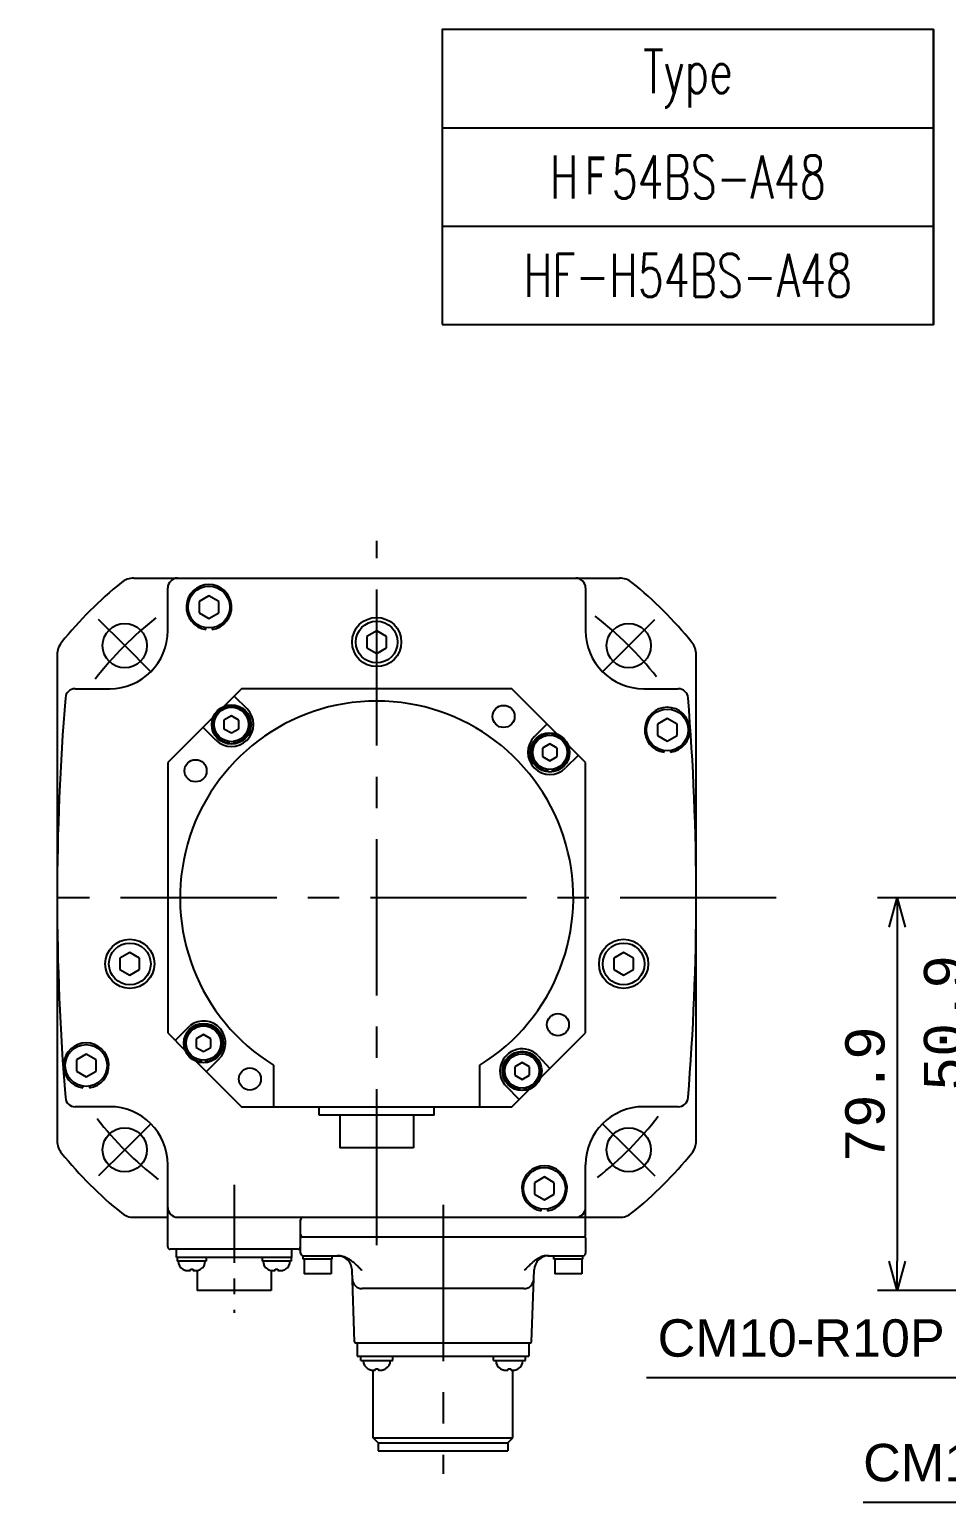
# Model space of a CAD drawing. Header units: millimetres. Extents: x 25 to 667, y 128 to 521.
# Drawn here: x 24.6 to 211.2, y 221.7 to 521.3 of the extents above; entities that cross this region are included whole.
import ezdxf
from ezdxf.enums import TextEntityAlignment as Align

# ---------------------------------------------------------------- set-up
doc = ezdxf.new("R2010")
doc.units = ezdxf.units.MM
doc.linetypes.add('CENTER', pattern=[50.8, 31.75, -6.35, 6.35, -6.35])
for name, color, linetype in [('CENTER', 1, 'CENTER'), ('DIM', 97, 'Continuous'), ('LIST', 7, 'Continuous')]:
    doc.layers.add(name, color=color, linetype=linetype)
doc.styles.add('Arial', font='ARIAL.TTF')
doc.styles.add('monotxt.shx', font='monotxt.shx', dxfattribs={"bigfont": 'extfont2.shx'})
doc.styles.add('romans.shx', font='romans.shx', dxfattribs={"bigfont": 'extfont2.shx'})
doc.dimstyles.new('MANUAL', dxfattribs={"dimscale": 4, "dimtxt": 2, "dimasz": 1.5, "dimexe": 1, "dimexo": 1, "dimtad": 1, "dimdec": 1, "dimdsep": 46, "dimtxsty": 'monotxt.shx', "dimblk": 'OPEN30', "dimcen": 2.5, "dimadec": 0, "dimazin": 0, "dimtfac": 1, "dimtdec": 1, "dimtmove": 0, "dimatfit": 3, "dimldrblk": 'OPEN30', "dimfxl": 1, "dimtzin": 0, "dimlwe": -1, "dimarcsym": 0})

# ---------------------------------------------------------------- blocks, each defined once
blk = doc.blocks.new('_Open30')
at = {"color": 0, "linetype": 'ByBlock', "lineweight": -2}
for p, q in [((-1, 0.268), (0, 0)), ((0, 0), (-1, -0.268)), ((0, 0), (-1, 0))]:
    blk.add_line(p, q, dxfattribs=at)
blk = doc.blocks.new('*D17')
at = {"layer": 'Defpoints', "color": 0}
for p in [(224.12, 344.67), (217.13, 293.77), (233.62, 293.77)]:
    blk.add_point(p, dxfattribs=at)
at = {"layer": 'DIM', "color": 0}
for p, q in [((220.12, 344.67), (213.13, 344.67)), ((229.62, 293.77), (213.13, 293.77))]:
    blk.add_line(p, q, dxfattribs=at)
at = {"layer": 'DIM', "color": 0, "lineweight": -2}
blk.add_line((217.13, 338.67), (217.13, 299.77), dxfattribs=at)
at = {"layer": 'DIM', "color": 0, "lineweight": -2, "xscale": 6, "yscale": 6, "zscale": 6}
for p, rotation in [((217.13, 344.67), 90), ((217.13, 293.77), 270)]:
    blk.add_blockref('_Open30', p, dxfattribs=dict(at, rotation=rotation))
at = {"layer": 'DIM', "color": 0, "insert": (210.63, 319.22), "char_height": 8, "attachment_point": 5, "rotation": 90, "style": 'monotxt.shx'}
blk.add_mtext('50.9', dxfattribs=at)
blk = doc.blocks.new('*D19')
at = {"layer": 'Defpoints', "color": 0}
for p in [(224.12, 344.67), (201.13, 264.77), (283.12, 264.77)]:
    blk.add_point(p, dxfattribs=at)
at = {"layer": 'DIM', "color": 0}
for p, q in [((220.12, 344.67), (197.13, 344.67)), ((279.12, 264.77), (197.13, 264.77))]:
    blk.add_line(p, q, dxfattribs=at)
at = {"layer": 'DIM', "color": 0, "lineweight": -2}
blk.add_line((201.13, 338.67), (201.13, 270.77), dxfattribs=at)
at = {"layer": 'DIM', "color": 0, "lineweight": -2, "xscale": 6, "yscale": 6, "zscale": 6}
for p, rotation in [((201.13, 344.67), 90), ((201.13, 264.77), 270)]:
    blk.add_blockref('_Open30', p, dxfattribs=dict(at, rotation=rotation))
at = {"layer": 'DIM', "color": 0, "insert": (194.63, 304.72), "char_height": 8, "attachment_point": 5, "rotation": 90, "style": 'monotxt.shx'}
blk.add_mtext('79.9', dxfattribs=at)

msp = doc.modelspace()

# ---------------------------------------------------------------- linework, layer by layer
for p, q in [((45.841, 409.673), (144.659, 409.673)), ((52.75, 398.992), (52.75, 407.673)), ((137.75, 407.673), (137.75, 398.992)), ((61.125, 406.088), (59.125, 404.933)), ((59.125, 404.933), (59.125, 402.624)), ((63.125, 404.933), (61.125, 406.088)), ((63.125, 402.624), (63.125, 404.933)), ((59.125, 402.624), (61.125, 401.469)), ((61.125, 401.469), (63.125, 402.624)), ((60.475, 399.225), (60.475, 399.586)), ((61.775, 399.586), (61.775, 399.225)), ((95.25, 398.982), (93.25, 397.827)), ((97.25, 397.827), (95.25, 398.982)), ((93.25, 397.827), (93.25, 395.518)), ((93.25, 395.518), (95.25, 394.363)), ((95.25, 394.363), (97.25, 395.518)), ((97.25, 395.518), (97.25, 397.827)), ((30.25, 394.082), (30.25, 295.263)), ((160.25, 295.263), (160.25, 394.082)), ((33.9, 387.173), (40.931, 387.173)), ((149.57, 387.173), (156.601, 387.173)), ((154.357, 381.107), (152.357, 379.952)), ((156.357, 379.952), (154.357, 381.107)), ((152.357, 379.952), (152.357, 377.643)), ((152.357, 377.643), (154.357, 376.488)), ((154.357, 376.488), (156.357, 377.643)), ((156.357, 377.643), (156.357, 379.952)), ((153.707, 374.244), (153.707, 374.605)), ((155.007, 374.605), (155.007, 374.244)), ((45.022, 333.523), (43.022, 332.369)), ((47.022, 332.369), (45.022, 333.523)), ((145.479, 333.523), (143.479, 332.369)), ((147.479, 332.369), (145.479, 333.523)), ((43.022, 332.369), (43.022, 330.059)), ((43.022, 330.059), (45.022, 328.905)), ((45.022, 328.905), (47.022, 330.059)), ((47.022, 330.059), (47.022, 332.369)), ((143.479, 332.369), (143.479, 330.059)), ((143.479, 330.059), (145.479, 328.905)), ((145.479, 328.905), (147.479, 330.059)), ((147.479, 330.059), (147.479, 332.369)), ((36.144, 312.857), (34.144, 311.702)), ((34.144, 311.702), (34.144, 309.393)), ((38.144, 311.702), (36.144, 312.857)), ((38.144, 309.393), (38.144, 311.702)), ((34.144, 309.393), (36.144, 308.238)), ((36.144, 308.238), (38.144, 309.393)), ((35.494, 305.994), (35.494, 306.355)), ((36.794, 306.355), (36.794, 305.994)), ((40.931, 302.173), (33.9, 302.173)), ((156.601, 302.173), (149.57, 302.173)), ((52.75, 273.673), (52.75, 290.353)), ((129.375, 287.876), (127.375, 286.721)), ((131.375, 286.721), (129.375, 287.876)), ((137.75, 276.173), (137.75, 290.353)), ((127.375, 286.721), (127.375, 284.412)), ((131.375, 284.412), (131.375, 286.721)), ((127.375, 284.412), (129.375, 283.257)), ((129.375, 283.257), (131.375, 284.412)), ((45.841, 279.673), (52.75, 279.673)), ((54.75, 279.673), (144.659, 279.673)), ((79.75, 272.373), (79.75, 279.173)), ((128.725, 281.012), (128.725, 281.373)), ((130.025, 281.373), (130.025, 281.012)), ((79.95, 275.673), (137.55, 275.673)), ((79.25, 273.173), (53.25, 273.173)), ((54.55, 271.473), (54.55, 273.173)), ((77.95, 271.473), (77.95, 273.173)), ((137.75, 275.473), (137.75, 272.373)), ((77.95, 271.473), (54.55, 271.473)), ((54.67, 271.473), (54.67, 270.773)), ((60.569, 270.773), (54.672, 270.773)), ((60.57, 271.473), (60.57, 270.773)), ((71.93, 271.473), (71.93, 270.773)), ((77.829, 270.773), (71.932, 270.773)), ((77.83, 271.473), (77.83, 270.773)), ((80.25, 271.873), (87.466, 271.873)), ((80.3, 271.173), (80.3, 271.873)), ((86.199, 271.173), (80.302, 271.173)), ((80.5, 271.173), (80.5, 268.173)), ((86, 271.173), (86, 268.173)), ((86.2, 271.173), (86.2, 271.873)), ((130.035, 271.873), (137.25, 271.873)), ((131.3, 271.173), (131.3, 271.873)), ((137.199, 271.173), (131.302, 271.173)), ((131.5, 271.173), (131.5, 268.173)), ((137, 271.173), (137, 268.173)), ((137.2, 271.173), (137.2, 271.873)), ((55.82, 269.108), (55.842, 269.108)), ((57.34, 268.888), (57.34, 269.108)), ((57.34, 269.108), (57.9, 269.108)), ((57.9, 269.108), (57.9, 268.888)), ((58.75, 268.873), (58.75, 264.773)), ((59.399, 269.108), (59.42, 269.108)), ((73.08, 269.108), (73.102, 269.108)), ((73.75, 268.873), (73.75, 264.773)), ((74.6, 268.888), (74.6, 269.108)), ((74.6, 269.108), (75.16, 269.108)), ((75.16, 269.108), (75.16, 268.888)), ((76.659, 269.108), (76.68, 269.108)), ((86, 268.173), (80.5, 268.173)), ((90.744, 254.366), (90.233, 268.977)), ((126.757, 254.366), (127.267, 268.977)), ((137, 268.173), (131.5, 268.173)), ((73.75, 264.773), (58.75, 264.773)), ((125.203, 265.173), (92.298, 265.173)), ((90.944, 254.173), (126.557, 254.173)), ((91.29, 254.173), (91.29, 251.423)), ((126.21, 254.173), (126.21, 251.423)), ((91.29, 251.423), (126.21, 251.423)), ((92.02, 250.523), (92.02, 251.423)), ((92.02, 250.523), (98.52, 250.523)), ((93.47, 248.858), (93.492, 248.858)), ((94.99, 248.858), (95.55, 248.858)), ((94.99, 248.638), (94.99, 248.858)), ((95.55, 248.858), (95.55, 248.638)), ((97.049, 248.858), (97.07, 248.858)), ((98.52, 250.523), (98.52, 251.423)), ((118.99, 250.523), (118.99, 251.423)), ((118.99, 250.523), (125.49, 250.523)), ((120.44, 248.858), (120.462, 248.858)), ((121.96, 248.638), (121.96, 248.858)), ((121.96, 248.858), (122.52, 248.858)), ((122.52, 248.858), (122.52, 248.638)), ((124.019, 248.858), (124.04, 248.858)), ((125.49, 250.523), (125.49, 251.423)), ((94.55, 234.808), (94.55, 248.583)), ((122.95, 234.808), (122.95, 248.582)), ((94.55, 234.808), (122.95, 234.808)), ((95.575, 233.783), (94.55, 234.808)), ((95.575, 233.783), (121.925, 233.783)), ((95.575, 233.783), (95.575, 232.183)), ((121.925, 233.783), (122.95, 234.808)), ((121.925, 233.783), (121.925, 232.183)), ((95.576, 232.183), (121.925, 232.183))]:
    msp.add_line(p, q)
at = {"color": 215}
for p, q in [((67.747, 387.173), (64.193, 383.618)), ((122.754, 387.173), (67.747, 387.173)), ((131.978, 377.949), (122.754, 387.173)), ((66.266, 385.691), (68.864, 383.093)), ((61.974, 381.4), (52.75, 372.176)), ((65.682, 381.643), (64.182, 380.777)), ((64.182, 380.777), (64.182, 379.045)), ((67.182, 380.777), (65.682, 381.643)), ((67.182, 379.045), (67.182, 380.777)), ((62.5, 376.729), (59.902, 379.327)), ((64.182, 379.045), (65.682, 378.178)), ((65.682, 378.178), (67.182, 379.045)), ((127.307, 377.423), (129.905, 380.021)), ((65.182, 376.461), (65.182, 376.144)), ((66.182, 376.144), (66.182, 376.461)), ((130.488, 375.973), (128.988, 375.107)), ((128.988, 375.107), (128.988, 373.375)), ((131.988, 375.107), (130.488, 375.973)), ((131.988, 373.375), (131.988, 375.107)), ((137.75, 372.176), (134.197, 375.73)), ((52.75, 372.176), (52.75, 317.169)), ((128.988, 373.375), (130.488, 372.509)), ((130.488, 372.509), (131.988, 373.375)), ((136.269, 373.657), (133.67, 371.059)), ((137.75, 317.169), (137.75, 372.176)), ((129.988, 370.791), (129.988, 370.474)), ((130.988, 370.474), (130.988, 370.791)), ((54.261, 315.658), (57.292, 318.689)), ((52.75, 317.169), (56.304, 313.615)), ((60.012, 316.836), (58.512, 315.97)), ((58.512, 315.97), (58.512, 314.238)), ((61.512, 315.97), (60.012, 316.836)), ((61.512, 314.238), (61.512, 315.97)), ((128.527, 307.945), (137.75, 317.169)), ((58.512, 314.238), (60.012, 313.372)), ((59.512, 311.655), (59.512, 311.337)), ((60.012, 313.372), (61.512, 314.238)), ((60.512, 311.337), (60.512, 311.655)), ((63.07, 311.803), (60.593, 309.326)), ((128.12, 312.492), (130.502, 309.92)), ((58.523, 311.396), (67.747, 302.173)), ((74.25, 310.628), (74.25, 302.173)), ((116.25, 302.173), (116.25, 310.628)), ((124.819, 311.167), (123.319, 310.3)), ((123.319, 310.3), (123.319, 308.568)), ((126.319, 310.3), (124.819, 311.167)), ((126.319, 308.568), (126.319, 310.3)), ((124.235, 303.654), (121.637, 306.252)), ((122.754, 302.173), (126.308, 305.727)), ((123.319, 308.568), (124.819, 307.702)), ((124.319, 305.985), (124.319, 305.668)), ((124.819, 307.702), (126.319, 308.568)), ((125.319, 305.668), (125.319, 305.985)), ((67.747, 302.173), (122.754, 302.173)), ((83.55, 300.473), (83.55, 302.173)), ((106.95, 300.473), (83.55, 300.473)), ((87.75, 300.473), (87.75, 293.773)), ((102.75, 300.473), (102.75, 293.773)), ((106.95, 300.473), (106.95, 302.173)), ((102.75, 293.773), (87.75, 293.773))]:
    msp.add_line(p, q, dxfattribs=at)
at = {"linetype": 'Continuous'}
for centre, radius in [((61.125, 403.779), 4.25), ((95.25, 396.673), 5), ((43.985, 395.938), 4.5), ((95.25, 396.673), 4.25), ((146.516, 395.938), 4.5), ((154.357, 378.798), 4.25), ((45.022, 331.214), 5), ((145.479, 331.214), 5), ((45.022, 331.214), 4.25), ((145.479, 331.214), 4.25), ((36.144, 310.548), 4.25), ((43.985, 293.407), 4.5), ((146.516, 293.407), 4.5), ((129.375, 285.566), 4.25)]:
    msp.add_circle(centre, radius, dxfattribs=at)
at = {"color": 215, "linetype": 'Continuous'}
for centre, radius in [((65.682, 379.911), 4), ((121.061, 381.534), 2.25), ((65.682, 379.911), 3.5), ((130.488, 374.241), 4), ((130.488, 374.241), 3.5), ((58.389, 370.483), 2.25), ((132.112, 318.862), 2.25), ((60.012, 315.104), 4), ((60.012, 315.104), 3.5), ((124.819, 309.434), 4), ((124.819, 309.434), 3.5), ((69.44, 307.811), 2.25)]:
    msp.add_circle(centre, radius, dxfattribs=at)
for centre, radius, start, end in [((95.25, 344.673), 82.5, 129.00691, 140.99309), ((45.841, 405.673), 4, 90, 129.00691), ((54.75, 407.673), 2, 90, 180), ((61.125, 403.779), 4.6, 278.12333, 261.87667), ((135.75, 407.673), 2, 0, 90), ((144.659, 405.673), 4, 50.99309, 90), ((95.25, 344.673), 82.5, 39.00691, 50.99309), ((40.931, 398.992), 11.82, 270, 0), ((149.57, 398.992), 11.82, 180, 270), ((34.25, 394.082), 4, 140.99309, 180), ((156.25, 394.082), 4, 0, 39.00691), ((33.9, 385.173), 2, 90, 175.33525), ((156.601, 385.173), 2, 4.66475, 90), ((530.25, 344.673), 500, 175.33525, 184.66475), ((-339.75, 344.673), 500, 355.33525, 4.66475), ((154.357, 378.798), 4.6, 278.12333, 261.87667), ((36.144, 310.548), 4.6, 278.12333, 261.87667), ((33.9, 304.173), 2, 184.66475, 270), ((156.601, 304.173), 2, 270, 355.33525), ((40.931, 290.353), 11.82, 0, 90), ((149.57, 290.353), 11.82, 90, 180), ((34.25, 295.263), 4, 180, 219.00691), ((156.25, 295.263), 4, 320.99309, 0), ((95.25, 344.673), 82.5, 219.00691, 230.99309), ((95.25, 344.673), 82.5, 309.00691, 320.99309), ((129.375, 285.566), 4.6, 278.12333, 261.87667), ((54.75, 281.673), 2, 180, 270), ((135.75, 281.673), 2, 270, 0), ((45.841, 283.673), 4, 230.99309, 270), ((80.25, 279.173), 0.5, 90, 180), ((144.659, 283.673), 4, 270, 309.00691), ((80.25, 276.173), 0.5, 180, 270), ((79.95, 275.473), 0.2, 90, 180), ((137.25, 276.173), 0.5, 270, 0), ((137.55, 275.473), 0.2, 0, 90), ((53.25, 273.673), 0.5, 180, 270), ((79.25, 273.673), 0.5, 270, 0), ((56.804, 270.773), 1.934, 180, 239.41971), ((58.437, 270.773), 1.934, 300.58029, 0), ((74.064, 270.773), 1.934, 180, 239.41971), ((75.697, 270.773), 1.934, 300.58029, 0), ((80.25, 272.373), 0.5, 180, 270), ((87.235, 268.873), 3, 2, 89.97884), ((130.266, 268.873), 3, 90.02317, 178), ((137.25, 272.373), 0.5, 270, 0), ((92.298, 267.173), 2, 182, 270), ((125.203, 267.173), 2, 270, 358), ((90.944, 254.373), 0.2, 182, 270), ((126.557, 254.373), 0.2, 270, 358), ((94.454, 250.523), 1.934, 180, 239.41971), ((96.087, 250.523), 1.934, 300.58029, 0), ((121.424, 250.523), 1.934, 180, 239.41971), ((123.057, 250.523), 1.934, 300.58029, 0)]:
    msp.add_arc(centre, radius, start, end)
at = {"color": 215}
for centre, radius, start, end in [((95.25, 344.673), 40, 301.66824, 238.33176), ((65.682, 379.911), 3.8, 277.56084, 262.43916), ((65.682, 379.911), 4.5, 225, 45), ((130.488, 374.241), 3.8, 277.56084, 262.43916), ((130.488, 374.241), 4.5, 135, 315), ((60.012, 315.104), 3.8, 277.56084, 262.43916), ((60.012, 315.104), 4.5, 312.80363, 127.19637), ((124.819, 309.434), 4.5, 42.80363, 225), ((124.819, 309.434), 3.8, 277.56084, 262.43916)]:
    msp.add_arc(centre, radius, start, end, dxfattribs=at)
at = {"linetype": 'Continuous'}
for points, knots in [([(87.466, 271.873), (87.55, 271.871), (87.72, 271.867), (87.978, 271.837), (88.239, 271.789), (88.501, 271.721), (88.766, 271.631), (89.032, 271.521), (89.301, 271.387), (89.575, 271.229), (89.853, 271.045), (90.136, 270.835), (90.424, 270.601), (90.72, 270.339), (91.04, 270.042), (91.397, 269.698), (91.8, 269.302), (92.087, 269.021), (92.238, 268.873)], [0, 0, 0, 0, 0.2524003, 0.511398, 0.7765843, 1.0475447, 1.3254469, 1.6131595, 1.9123615, 2.2261591, 2.5594454, 2.9136835, 3.2825287, 3.671928, 4.0996661, 4.5918481, 5.1591142, 5.7956055, 5.7956055, 5.7956055, 5.7956055]), ([(130.035, 271.873), (129.951, 271.871), (129.781, 271.867), (129.523, 271.837), (129.262, 271.789), (128.999, 271.721), (128.735, 271.631), (128.469, 271.521), (128.2, 271.387), (127.926, 271.229), (127.648, 271.045), (127.365, 270.835), (127.077, 270.601), (126.781, 270.339), (126.461, 270.042), (126.104, 269.698), (125.7, 269.302), (125.414, 269.021), (125.263, 268.873)], [0, 0, 0, 0, 0.2523389, 0.5113025, 0.7764925, 1.0474765, 1.3253856, 1.6131013, 1.9123069, 2.2261043, 2.5593963, 2.9136402, 3.2824689, 3.6718772, 4.0996306, 4.5918669, 5.1592076, 5.7956057, 5.7956057, 5.7956057, 5.7956057]), ([(55.842, 269.108), (55.901, 269.076), (56.018, 269.012), (56.206, 268.938), (56.336, 268.905), (56.402, 268.888)], [0, 0, 0, 0, 0.19868195, 0.39963787, 0.60367541, 0.60367541, 0.60367541, 0.60367541]), ([(56.402, 268.888), (56.419, 268.885), (56.452, 268.879), (56.503, 268.871), (56.537, 268.866), (56.554, 268.864)], [0, 0, 0, 0, 0.05028399, 0.101594, 0.1539302, 0.1539302, 0.1539302, 0.1539302]), ([(56.554, 268.864), (56.583, 268.861), (56.647, 268.853), (56.751, 268.843), (56.87, 268.834), (56.954, 268.83), (56.997, 268.828)], [0, 0, 0, 0, 0.08693638, 0.19288, 0.31361434, 0.44426605, 0.44426605, 0.44426605, 0.44426605]), ([(56.997, 268.828), (57.022, 268.83), (57.07, 268.834), (57.139, 268.843), (57.199, 268.853), (57.236, 268.861), (57.253, 268.864)], [0, 0, 0, 0, 0.07474143, 0.14490639, 0.20708483, 0.25828893, 0.25828893, 0.25828893, 0.25828893]), ([(57.253, 268.864), (57.263, 268.866), (57.283, 268.871), (57.312, 268.879), (57.331, 268.885), (57.34, 268.888)], [0, 0, 0, 0, 0.030688708, 0.061023192, 0.091034286, 0.091034286, 0.091034286, 0.091034286]), ([(57.9, 268.888), (57.91, 268.885), (57.929, 268.879), (57.958, 268.871), (57.978, 268.866), (57.988, 268.864)], [0, 0, 0, 0, 0.030022557, 0.060357274, 0.091034286, 0.091034286, 0.091034286, 0.091034286]), ([(57.988, 268.864), (58.005, 268.86), (58.043, 268.853), (58.104, 268.843), (58.172, 268.834), (58.219, 268.83), (58.244, 268.828)], [0, 0, 0, 0, 0.05264782, 0.11516233, 0.18475346, 0.2582891, 0.2582891, 0.2582891, 0.2582891]), ([(58.244, 268.828), (58.287, 268.83), (58.371, 268.834), (58.49, 268.843), (58.594, 268.853), (58.658, 268.861), (58.687, 268.864)], [0, 0, 0, 0, 0.13065171, 0.25138605, 0.35732967, 0.44426605, 0.44426605, 0.44426605, 0.44426605]), ([(58.687, 268.864), (58.704, 268.866), (58.738, 268.871), (58.789, 268.879), (58.822, 268.885), (58.839, 268.888)], [0, 0, 0, 0, 0.05234879, 0.1036582, 0.1539302, 0.1539302, 0.1539302, 0.1539302]), ([(58.839, 268.888), (58.904, 268.905), (59.035, 268.938), (59.223, 269.012), (59.34, 269.076), (59.399, 269.108)], [0, 0, 0, 0, 0.20402164, 0.40497761, 0.60367541, 0.60367541, 0.60367541, 0.60367541]), ([(73.102, 269.108), (73.161, 269.076), (73.278, 269.012), (73.466, 268.938), (73.596, 268.905), (73.662, 268.888)], [0, 0, 0, 0, 0.19868195, 0.39963787, 0.60367541, 0.60367541, 0.60367541, 0.60367541]), ([(73.662, 268.888), (73.679, 268.885), (73.712, 268.879), (73.763, 268.871), (73.797, 268.866), (73.814, 268.864)], [0, 0, 0, 0, 0.05028399, 0.101594, 0.1539302, 0.1539302, 0.1539302, 0.1539302]), ([(73.814, 268.864), (73.843, 268.861), (73.907, 268.853), (74.011, 268.843), (74.13, 268.834), (74.214, 268.83), (74.257, 268.828)], [0, 0, 0, 0, 0.08693638, 0.19288, 0.31361434, 0.44426605, 0.44426605, 0.44426605, 0.44426605]), ([(74.257, 268.828), (74.282, 268.83), (74.33, 268.834), (74.399, 268.843), (74.459, 268.853), (74.496, 268.861), (74.513, 268.864)], [0, 0, 0, 0, 0.07474143, 0.14490639, 0.20708483, 0.25828893, 0.25828893, 0.25828893, 0.25828893]), ([(74.513, 268.864), (74.523, 268.866), (74.543, 268.871), (74.572, 268.879), (74.591, 268.885), (74.6, 268.888)], [0, 0, 0, 0, 0.030688708, 0.061023192, 0.091034286, 0.091034286, 0.091034286, 0.091034286]), ([(75.16, 268.888), (75.17, 268.885), (75.189, 268.879), (75.218, 268.871), (75.238, 268.866), (75.248, 268.864)], [0, 0, 0, 0, 0.030022557, 0.060357274, 0.091034286, 0.091034286, 0.091034286, 0.091034286]), ([(75.248, 268.864), (75.265, 268.86), (75.303, 268.853), (75.364, 268.843), (75.432, 268.834), (75.479, 268.83), (75.504, 268.828)], [0, 0, 0, 0, 0.05264782, 0.11516233, 0.18475346, 0.2582891, 0.2582891, 0.2582891, 0.2582891]), ([(75.504, 268.828), (75.547, 268.83), (75.631, 268.834), (75.75, 268.843), (75.854, 268.853), (75.918, 268.861), (75.947, 268.864)], [0, 0, 0, 0, 0.13065171, 0.25138605, 0.35732967, 0.44426605, 0.44426605, 0.44426605, 0.44426605]), ([(75.947, 268.864), (75.964, 268.866), (75.998, 268.871), (76.049, 268.879), (76.082, 268.885), (76.099, 268.888)], [0, 0, 0, 0, 0.05234879, 0.1036582, 0.1539302, 0.1539302, 0.1539302, 0.1539302]), ([(76.099, 268.888), (76.164, 268.905), (76.295, 268.938), (76.483, 269.012), (76.6, 269.076), (76.659, 269.108)], [0, 0, 0, 0, 0.20402164, 0.40497761, 0.60367541, 0.60367541, 0.60367541, 0.60367541]), ([(93.492, 248.858), (93.551, 248.826), (93.668, 248.762), (93.856, 248.688), (93.986, 248.655), (94.052, 248.638)], [0, 0, 0, 0, 0.19868195, 0.39963787, 0.60367541, 0.60367541, 0.60367541, 0.60367541]), ([(96.489, 248.638), (96.554, 248.655), (96.685, 248.688), (96.873, 248.762), (96.99, 248.826), (97.049, 248.858)], [0, 0, 0, 0, 0.20402164, 0.40497761, 0.60367541, 0.60367541, 0.60367541, 0.60367541]), ([(120.462, 248.858), (120.521, 248.826), (120.638, 248.762), (120.826, 248.688), (120.956, 248.655), (121.022, 248.638)], [0, 0, 0, 0, 0.19868195, 0.39963787, 0.60367541, 0.60367541, 0.60367541, 0.60367541]), ([(123.459, 248.638), (123.524, 248.655), (123.655, 248.688), (123.843, 248.762), (123.96, 248.826), (124.019, 248.858)], [0, 0, 0, 0, 0.20402164, 0.40497761, 0.60367541, 0.60367541, 0.60367541, 0.60367541]), ([(94.052, 248.638), (94.069, 248.635), (94.102, 248.629), (94.153, 248.621), (94.187, 248.616), (94.204, 248.614)], [0, 0, 0, 0, 0.05028399, 0.101594, 0.1539302, 0.1539302, 0.1539302, 0.1539302]), ([(94.204, 248.614), (94.233, 248.611), (94.297, 248.603), (94.401, 248.593), (94.52, 248.584), (94.604, 248.58), (94.647, 248.578)], [0, 0, 0, 0, 0.08693638, 0.19288, 0.31361434, 0.44426605, 0.44426605, 0.44426605, 0.44426605]), ([(94.647, 248.578), (94.672, 248.58), (94.72, 248.584), (94.789, 248.593), (94.849, 248.603), (94.886, 248.611), (94.903, 248.614)], [0, 0, 0, 0, 0.07474143, 0.14490639, 0.20708483, 0.25828893, 0.25828893, 0.25828893, 0.25828893]), ([(94.903, 248.614), (94.913, 248.616), (94.933, 248.621), (94.962, 248.629), (94.981, 248.635), (94.99, 248.638)], [0, 0, 0, 0, 0.030688708, 0.061023192, 0.091034286, 0.091034286, 0.091034286, 0.091034286]), ([(95.55, 248.638), (95.56, 248.635), (95.579, 248.629), (95.608, 248.621), (95.628, 248.616), (95.638, 248.614)], [0, 0, 0, 0, 0.030022557, 0.060357274, 0.091034286, 0.091034286, 0.091034286, 0.091034286]), ([(95.638, 248.614), (95.655, 248.61), (95.693, 248.603), (95.754, 248.593), (95.822, 248.584), (95.869, 248.58), (95.894, 248.578)], [0, 0, 0, 0, 0.05264782, 0.11516233, 0.18475346, 0.2582891, 0.2582891, 0.2582891, 0.2582891]), ([(95.894, 248.578), (95.937, 248.58), (96.021, 248.584), (96.14, 248.593), (96.244, 248.603), (96.308, 248.611), (96.337, 248.614)], [0, 0, 0, 0, 0.13065171, 0.25138605, 0.35732967, 0.44426605, 0.44426605, 0.44426605, 0.44426605]), ([(96.337, 248.614), (96.354, 248.616), (96.388, 248.621), (96.439, 248.629), (96.472, 248.635), (96.489, 248.638)], [0, 0, 0, 0, 0.05234879, 0.1036582, 0.1539302, 0.1539302, 0.1539302, 0.1539302]), ([(121.022, 248.638), (121.039, 248.635), (121.072, 248.629), (121.123, 248.621), (121.157, 248.616), (121.174, 248.614)], [0, 0, 0, 0, 0.05028399, 0.101594, 0.1539302, 0.1539302, 0.1539302, 0.1539302]), ([(121.174, 248.614), (121.203, 248.611), (121.267, 248.603), (121.371, 248.593), (121.49, 248.584), (121.574, 248.58), (121.617, 248.578)], [0, 0, 0, 0, 0.08693638, 0.19288, 0.31361434, 0.44426605, 0.44426605, 0.44426605, 0.44426605]), ([(121.617, 248.578), (121.642, 248.58), (121.69, 248.584), (121.759, 248.593), (121.819, 248.603), (121.856, 248.611), (121.873, 248.614)], [0, 0, 0, 0, 0.07474143, 0.14490639, 0.20708483, 0.25828893, 0.25828893, 0.25828893, 0.25828893]), ([(121.873, 248.614), (121.883, 248.616), (121.903, 248.621), (121.932, 248.629), (121.951, 248.635), (121.96, 248.638)], [0, 0, 0, 0, 0.030688708, 0.061023192, 0.091034286, 0.091034286, 0.091034286, 0.091034286]), ([(122.52, 248.638), (122.53, 248.635), (122.549, 248.629), (122.578, 248.621), (122.598, 248.616), (122.608, 248.614)], [0, 0, 0, 0, 0.030022557, 0.060357274, 0.091034286, 0.091034286, 0.091034286, 0.091034286]), ([(122.608, 248.614), (122.625, 248.61), (122.663, 248.603), (122.724, 248.593), (122.792, 248.584), (122.839, 248.58), (122.864, 248.578)], [0, 0, 0, 0, 0.05264782, 0.11516233, 0.18475346, 0.2582891, 0.2582891, 0.2582891, 0.2582891]), ([(122.864, 248.578), (122.907, 248.58), (122.991, 248.584), (123.11, 248.593), (123.214, 248.603), (123.278, 248.611), (123.307, 248.614)], [0, 0, 0, 0, 0.13065171, 0.25138605, 0.35732967, 0.44426605, 0.44426605, 0.44426605, 0.44426605]), ([(123.307, 248.614), (123.324, 248.616), (123.358, 248.621), (123.409, 248.629), (123.442, 248.635), (123.459, 248.638)], [0, 0, 0, 0, 0.05234879, 0.1036582, 0.1539302, 0.1539302, 0.1539302, 0.1539302])]:
    msp.add_open_spline(points, degree=3, knots=knots, dxfattribs=at)
at = {"layer": 'CENTER'}
for p, q in [((95.25, 274.015), (95.25, 417.284)), ((43.985, 395.938), (38.682, 401.241)), ((146.516, 395.938), (151.819, 401.241)), ((43.985, 395.938), (49.289, 390.634)), ((146.516, 395.938), (141.212, 390.634)), ((176.509, 344.673), (24.606, 344.673)), ((43.985, 293.407), (49.289, 298.711)), ((146.516, 293.407), (141.212, 298.711)), ((43.985, 293.407), (38.682, 288.104)), ((146.516, 293.407), (151.819, 288.104)), ((108.75, 282.193), (108.75, 227.497))]:
    msp.add_line(p, q, dxfattribs=at)
at = {"layer": 'CENTER', "ltscale": 0.5}
msp.add_line((66.25, 286.278), (66.25, 260.219), dxfattribs=at)
at = {"layer": 'CENTER'}
for start, end in [(128.29883, 142.18493), (38.29883, 52.18493), (218.29883, 232.18493), (308.29883, 322.18493)]:
    msp.add_arc((95.25, 344.673), 72.5, start, end, dxfattribs=at)
at = {"layer": 'LIST'}
for p, q in [((208.539, 521.258), (208.539, 461.258)), ((108.539, 501.258), (208.539, 501.258)), ((108.539, 481.258), (208.539, 481.258))]:
    msp.add_line(p, q, dxfattribs=at)
msp.add_lwpolyline([(108.539, 461.258), (208.539, 461.258), (208.539, 521.258), (108.539, 521.258)], close=True, dxfattribs=at)

# ---------------------------------------------------------------- texts
at = {"layer": 'DIM', "style": 'Arial'}
for s, p in [('CM10-R10P', (152.395, 251.332)), ('CM10-R2P', (194.204, 225.996))]:
    msp.add_text(s, height=7.6, dxfattribs=at).set_placement(p)
at = {"layer": 'LIST', "style": 'romans.shx', "width": 0.7}
for s, p in [('Type', (158.539, 511.258)), ('HＦ54BS-A48', (158.539, 491.258)), ('HF-H54BS-A48', (158.539, 471.258))]:
    msp.add_text(s, height=8.8, dxfattribs=at).set_placement(p, align=Align.MIDDLE)

# ---------------------------------------------------------------- dimensions: what is measured, and where the dimension line sits
at = {"layer": 'DIM'}
dim = msp.add_linear_dim(base=(201.131, 264.773), p1=(224.121, 344.673), p2=(283.121, 264.773), angle=90, dimstyle='MANUAL', override={"dimtxsty": 'monotxt.shx'}, dxfattribs=at)
dim.commit()
dim.dimension.update_dxf_attribs({"geometry": '*D19', "text_midpoint": (194.631, 304.723)})
dim = msp.add_linear_dim(base=(217.131, 293.773), p1=(224.121, 344.673), p2=(233.621, 293.773), angle=270, dimstyle='MANUAL', override={"dimtxsty": 'monotxt.shx'}, dxfattribs=at)
dim.commit()
dim.dimension.update_dxf_attribs({"geometry": '*D17', "text_midpoint": (217.131, 319.223), "dimtype": 160})

# ---------------------------------------------------------------- leaders
for points in [[(237.082, 293.773), (219.954, 247.004), (150.154, 247.004)], [(283.121, 264.773), (267.239, 221.667), (194.204, 221.667)]]:
    msp.add_leader(points, dimstyle='MANUAL', override={"dimtxsty": 'Arial'}, dxfattribs=at)

doc.saveas('drawing.dxf')
